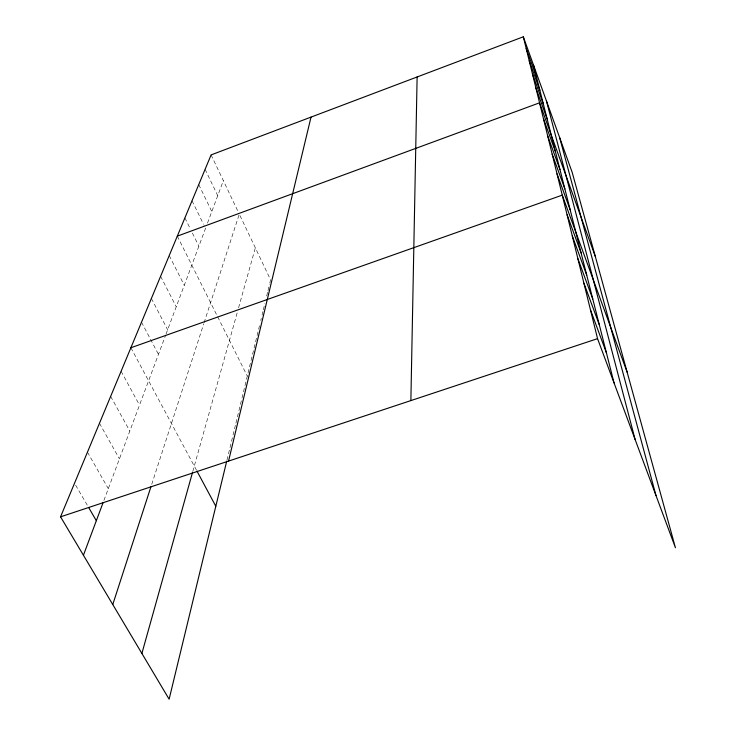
<?xml version="1.0" encoding="UTF-8"?>
<svg xmlns="http://www.w3.org/2000/svg" width="736" height="736" viewBox="0 0 736 736"><rect width="100%" height="100%" fill="white"/><g stroke="black" fill="none" stroke-linecap="round" stroke-linejoin="round"><path stroke-width="0.55" stroke-dasharray="3.68 2.76" d="M226.982 460.064L235.391 425.298M235.916 423.136L259.468 325.8M260.756 320.482L261.271 318.357M262.044 315.164L263.074 310.896M263.332 309.828L264.877 303.434M266.68 295.964L267.72 291.677M267.987 290.6L269.542 284.16M269.799 283.084L270.581 279.864L239.283 214.13M192.758 471.555L237.369 312.101M238.574 307.768L255.337 247.848M151.726 484.316L203.762 323.757M204.102 322.699L238.942 215.179M103.914 500.397L165.664 335.101M166.06 334.034L205.537 228.362L204.028 225.29M207.497 223.109L223.348 180.66M75.661 485.226L87.722 505.917M87.446 452.162L108.302 488.64M99.461 423.274L119.434 458.85M110.658 396.373L129.812 431.066M121.1 371.257L139.509 405.113M130.879 347.751L196.438 470.102M141.505 322.212L149.988 338.293M150.512 339.296L158.461 354.366M151.386 298.448L167.661 329.746M160.604 276.285L176.244 306.774M169.225 255.558L184.276 285.274M177.302 236.146L247.305 376.059M184.892 217.911L190.385 229.016M192.381 233.054L198.876 246.183M192.022 200.762L203.532 224.268M198.748 184.598L211.812 211.554M205.096 169.344L217.746 195.675M211.094 154.91L238.317 212.097"/><path stroke-width="1.1" d="M410.872 400.586L417.119 76.976M228.546 461.086L311.015 117.116M226.716 461.168L169.124 699.2L60.554 516.828L211.094 154.91L523.314 36.8L572.176 172.344L675.446 547.786L597.549 338.652L523.314 36.8M141.882 653.448L192.455 472.65M112.764 604.532L151.036 486.45M83.426 555.248L103.123 502.532M177.302 236.146L539.552 102.819L595.332 256.514M130.879 347.751L562.258 195.141L627.164 372.26M60.554 516.828L597.549 338.652M88.872 507.886L96.333 520.692M196.981 471.104L215.804 506.239M590.456 309.801L606.372 352.673M577.889 258.686L592.774 299.037M583.924 283.231L599.306 324.815M567.097 214.82L581.081 252.908M572.295 235.952L586.721 275.135M557.023 173.843L570.142 209.732M543.472 118.744L555.395 151.552M547.667 135.801L559.967 169.584M552.175 154.128L564.871 188.922M532.45 73.94L543.38 104.144M535.891 87.915L547.133 118.947M526.185 48.456L536.535 77.133M529.221 60.812L539.856 90.234M559.673 137.66L655.988 495.53M546.498 101.099L635.122 439.521M533.398 64.768L614.036 382.904"/></g></svg>
